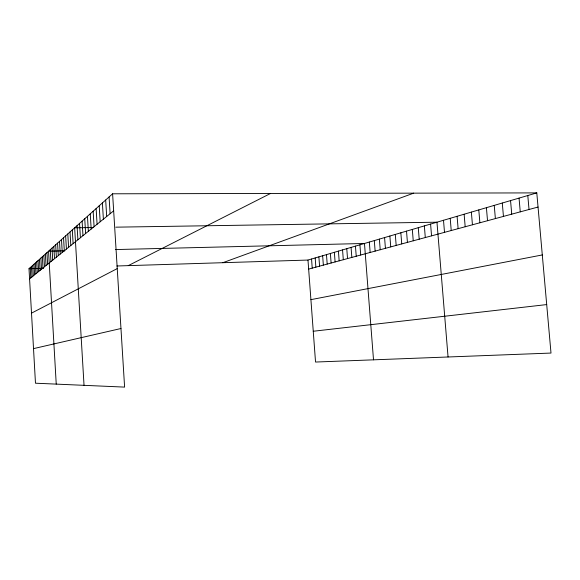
<?xml version="1.0" encoding="UTF-8"?>
<svg xmlns="http://www.w3.org/2000/svg" width="580" height="580" viewBox="0 0 580 580"><rect width="100%" height="100%" fill="white"/><g stroke="black" fill="none" stroke-linecap="round" stroke-linejoin="round"><path stroke-width="0.87" d="M112.6 193.8L124.606 387.107L35.474 383.206L29 268.721L112.6 193.8L536.79 192.893L551 353.06L315.535 362.043L307.98 260.058L536.79 192.893M29.573 278.864L113.658 210.852M31.516 313.149L117.247 268.591M128.245 265.64L270.541 193.459M222.829 262.704L413.663 193.155M308.654 269.098L538.044 207.045M33.524 348.623L120.966 328.512M310.916 299.65L542.293 254.939M313.258 331.252L546.701 304.58M29 268.721L43.529 268.272M116.913 265.988L307.98 260.058M64.895 250.806L48.546 251.205L56.238 384.112M115.355 249.567L364.472 243.469L373.513 359.832M93.663 227.519L74.646 227.81L84.035 385.33M115.812 227.171L436.965 222.198L448.057 356.99M527.793 195.532L529.025 209.489M519.049 198.099L520.253 211.86M510.552 200.593L511.734 214.165M502.287 203.022L503.44 216.405M494.24 205.385L495.378 218.588M486.41 207.683L487.526 220.712M478.79 209.917L479.885 222.778M471.366 212.099L472.439 224.793M464.13 214.223L465.189 226.758M457.084 216.289L458.12 228.665M450.211 218.305L451.226 230.536M443.504 220.277L444.505 232.348M430.585 224.069L431.549 235.857M424.35 225.895L425.299 237.546M418.267 227.686L419.202 239.192M412.322 229.426L413.243 240.809M406.522 231.13L407.421 242.382M400.845 232.798L401.737 243.919M395.299 234.421L396.176 245.427M389.876 236.017L390.739 246.892M384.576 237.575L385.424 248.334M379.385 239.098L380.219 249.741M374.31 240.584L375.129 251.118M369.337 242.048L370.149 252.46M359.919 244.811L360.709 255.019M355.446 246.123L356.229 256.23M351.067 247.406L351.835 257.418M346.775 248.668L347.529 258.579M342.555 249.907L343.309 259.724M338.423 251.118L339.162 260.848M334.37 252.307L335.095 261.942M330.39 253.482L331.107 263.023M326.482 254.627L327.192 264.081M322.647 255.751L323.35 265.125M318.884 256.853L319.573 266.14M315.187 257.94L315.868 267.148M311.554 259.006L312.228 268.134M109.076 196.954L110.113 213.715M105.676 200.006L106.691 216.485M102.392 202.949L103.385 219.16M99.209 205.806L100.18 221.749M96.128 208.561L97.085 224.257M93.148 211.236L94.083 226.686M90.255 213.824L91.176 229.035M87.457 216.333L88.363 231.311M84.738 218.769L85.63 233.523M82.106 221.132L82.976 235.668M79.547 223.423L80.403 237.749M77.06 225.649L77.901 239.772M72.304 229.912L73.116 243.643M70.02 231.957L70.825 245.499M67.802 233.95L68.592 247.305M65.642 235.879L66.417 249.059M63.539 237.764L64.308 250.77M61.494 239.598L62.248 252.438M59.501 241.389L60.247 254.054M57.558 243.129L58.29 255.635M55.666 244.825L56.383 257.179M53.817 246.478L54.527 258.68M52.019 248.095L52.722 260.144M50.264 249.668L50.953 261.573M46.944 252.641L47.618 264.27M45.378 254.04L46.045 265.546M43.848 255.417L44.501 266.793M42.347 256.759L42.992 268.011M40.883 258.071L41.521 269.2M39.447 259.354L40.078 270.367M38.048 260.616L38.672 271.512M36.67 261.848L37.287 272.629M35.329 263.052L35.938 273.724M34.01 264.233L34.611 274.789M32.719 265.386L33.314 275.841M31.451 266.524L32.038 276.87M30.218 267.634L30.798 277.878"/></g></svg>
